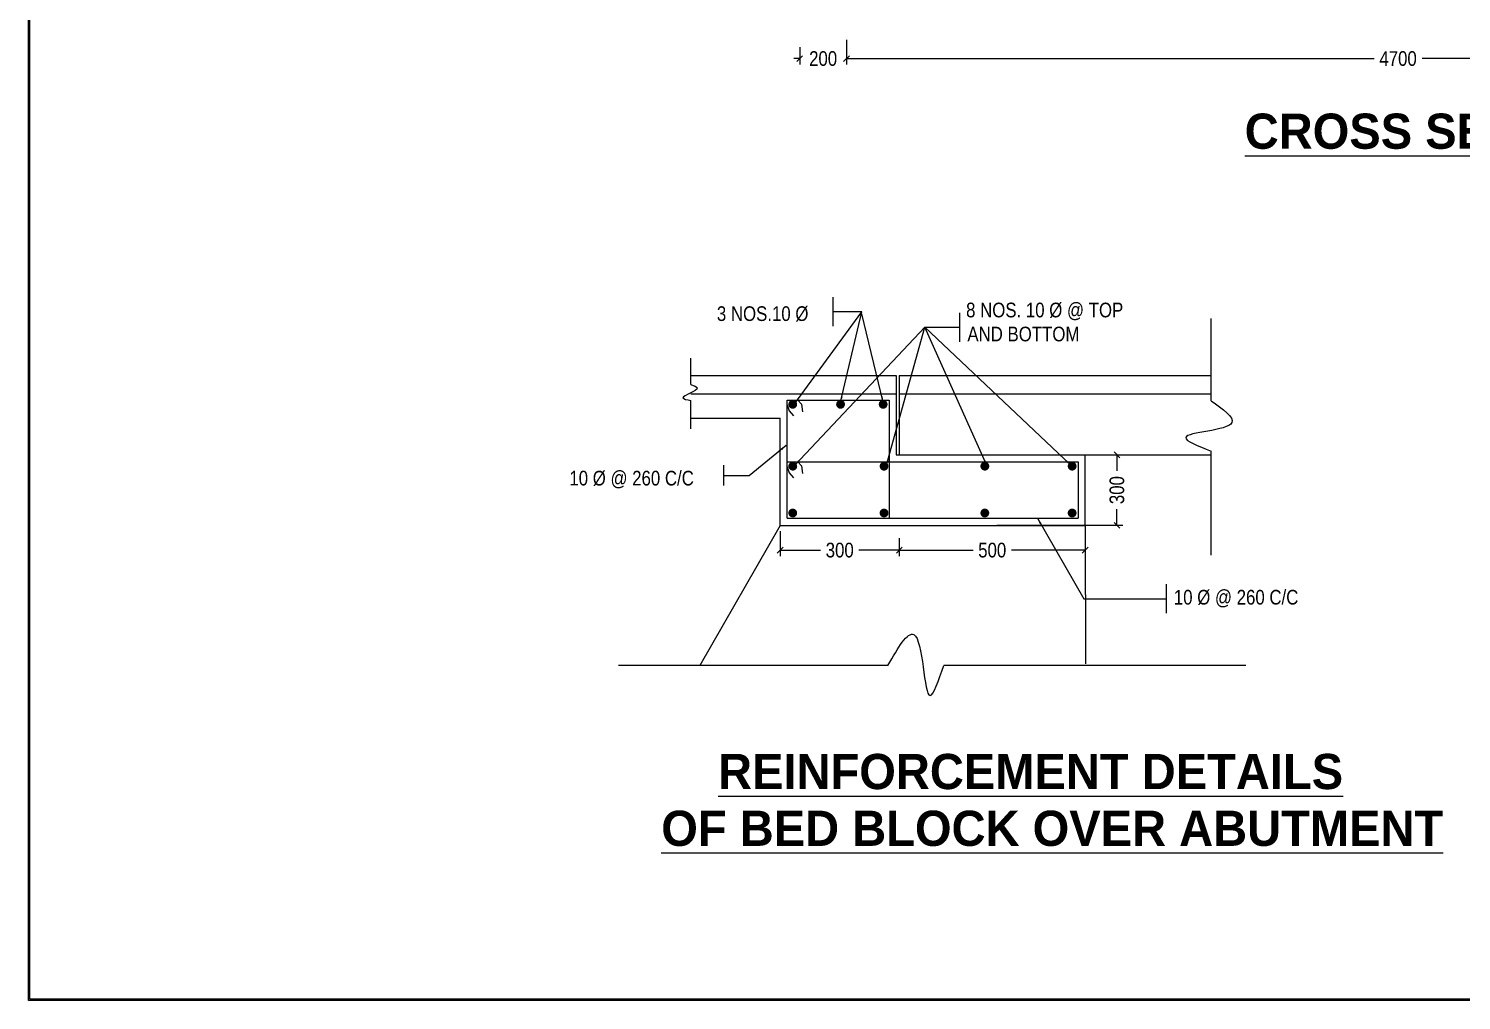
# Model space of a CAD drawing. Header units: millimetres. Extents: x 634438 to 694489, y 49590 to 86597.
# Drawn here: x 634438 to 658857, y 49590 to 66151 of the extents above; entities that cross this region are included whole.
import ezdxf

# ---------------------------------------------------------------- set-up
doc = ezdxf.new("R2010")
doc.units = ezdxf.units.MM
doc.header["$LTSCALE"] = 300
doc.header["$MEASUREMENT"] = 0
doc.layers.add('abutment', color=7, linetype='Continuous')
doc.layers.add('canal', color=7, linetype='Continuous')
doc.styles.add('ARIAL NARROW', font='ARIALN.TTF', dxfattribs={"height": 250})
doc.styles.add('CITYBLUEPR', font='cityb___.ttf')
doc.dimstyles.new('STANDARD$0', dxfattribs={"dimscale": 88.888889, "dimtxt": 0.02, "dimasz": 0.02, "dimexe": 0.05, "dimexo": 0.1, "dimgap": 0.002, "dimtad": 2, "dimdec": 0, "dimzin": 1, "dimdsep": 46, "dimtxsty": 'Standard', "dimcen": 0.09, "dimadec": 0, "dimazin": 0, "dimtfac": 1, "dimtdec": 4, "dimtofl": 0, "dimtmove": 0, "dimatfit": 3, "dimfxl": 1, "dimtolj": 1, "dimtzin": 1, "dimarcsym": 0})
doc.dimstyles.new('STANDARD$7', dxfattribs={"dimtxt": 2, "dimasz": 2, "dimexe": 1.25, "dimexo": 0.625, "dimtad": 1, "dimdec": 0, "dimlfac": 0.5, "dimdsep": 46, "dimtxsty": 'ARIAL NARROW', "dimcen": 2.5, "dimdle": 0.1, "dimse1": 1, "dimse2": 1, "dimadec": 0, "dimazin": 0, "dimtfac": 1, "dimtdec": 0, "dimtmove": 0, "dimatfit": 3, "dimfxl": 1, "dimtolj": 1, "dimtzin": 0, "dimarcsym": 0})

# ---------------------------------------------------------------- blocks, each defined once
blk = doc.blocks.new('_Oblique')
at = {"color": 0, "linetype": 'ByBlock', "lineweight": -2}
blk.add_line((-0.5, -0.5), (0.5, 0.5), dxfattribs=at)
blk = doc.blocks.new('*D44')
at = {"layer": 'abutment', "color": 0, "lineweight": -2, "transparency": 16777216}
for p, q in [((648378, 65962), (648378, 65540)), ((667178, 65962), (667178, 65540)), ((648378, 65640), (657368, 65640)), ((667178, 65640), (658188, 65640))]:
    blk.add_line(p, q, dxfattribs=at)
at = {"layer": 'Defpoints', "color": 0, "lineweight": 9, "transparency": 16777216}
for p in [(648378, 66062), (667178, 66062), (667178, 65640)]:
    blk.add_point(p, dxfattribs=at)
at = {"layer": 'abutment', "color": 0, "lineweight": -2, "transparency": 16777216, "xscale": 100, "yscale": 100, "zscale": 100, "rotation": 180}
blk.add_blockref('_Oblique', (648378, 65640), dxfattribs=at)
at = {"layer": 'abutment', "color": 0, "lineweight": -2, "transparency": 16777216, "xscale": 100, "yscale": 100, "zscale": 100}
blk.add_blockref('_Oblique', (667178, 65640), dxfattribs=at)
at = {"layer": 'abutment', "color": 0, "lineweight": 9, "transparency": 16777216, "insert": (657778, 65640), "char_height": 250, "attachment_point": 5, "style": 'ARIAL NARROW'}
blk.add_mtext('\\A1;4700', dxfattribs=at)
blk = doc.blocks.new('*D47')
at = {"layer": 'abutment', "color": 0, "lineweight": -2, "transparency": 16777216}
for p, q in [((648378, 65937), (648378, 65540)), ((647580, 65834), (647580, 65540)), ((647580, 65640), (647480, 65640)), ((648378, 65640), (648478, 65640))]:
    blk.add_line(p, q, dxfattribs=at)
at = {"layer": 'Defpoints', "color": 0, "lineweight": 9, "transparency": 16777216}
for p in [(647580, 65934), (648378, 66037), (648378, 65640)]:
    blk.add_point(p, dxfattribs=at)
at = {"layer": 'abutment', "color": 0, "lineweight": -2, "transparency": 16777216, "xscale": 100, "yscale": 100, "zscale": 100}
blk.add_blockref('_Oblique', (647580, 65640), dxfattribs=at)
at = {"layer": 'abutment', "color": 0, "lineweight": -2, "transparency": 16777216, "xscale": 100, "yscale": 100, "zscale": 100, "rotation": 180}
blk.add_blockref('_Oblique', (648378, 65640), dxfattribs=at)
at = {"layer": 'abutment', "color": 0, "lineweight": 9, "transparency": 16777216, "insert": (647979, 65640), "char_height": 250, "attachment_point": 5, "style": 'ARIAL NARROW'}
blk.add_mtext('\\A1;200', dxfattribs=at)
blk = doc.blocks.new('*D64')
at = {"layer": 'abutment', "color": 0, "lineweight": -2, "transparency": 16777216}
for p, q in [((647247, 57586), (647247, 57162)), ((649277, 57467), (649277, 57162)), ((647247, 57262), (647936, 57262)), ((649277, 57262), (648588, 57262))]:
    blk.add_line(p, q, dxfattribs=at)
at = {"layer": 'Defpoints', "color": 0, "lineweight": 9, "transparency": 16777216}
for p in [(647247, 57686), (649277, 57567), (647247, 57262)]:
    blk.add_point(p, dxfattribs=at)
at = {"layer": 'abutment', "color": 0, "lineweight": -2, "transparency": 16777216, "xscale": 100, "yscale": 100, "zscale": 100, "rotation": 180}
blk.add_blockref('_Oblique', (647247, 57262), dxfattribs=at)
at = {"layer": 'abutment', "color": 0, "lineweight": -2, "transparency": 16777216, "xscale": 100, "yscale": 100, "zscale": 100}
blk.add_blockref('_Oblique', (649277, 57262), dxfattribs=at)
at = {"layer": 'abutment', "color": 0, "lineweight": 9, "transparency": 16777216, "insert": (648262, 57262), "char_height": 250, "attachment_point": 5, "style": 'ARIAL NARROW'}
blk.add_mtext('\\A1;300', dxfattribs=at)
blk = doc.blocks.new('*D65')
at = {"layer": 'abutment', "color": 0, "lineweight": -2, "transparency": 16777216}
for p, q in [((650939, 58886), (653087, 58886)), ((652987, 58886), (652987, 58612)), ((652987, 57686), (652987, 57959)), ((650939, 57686), (653087, 57686))]:
    blk.add_line(p, q, dxfattribs=at)
at = {"layer": 'Defpoints', "color": 0, "lineweight": 9, "transparency": 16777216}
for p in [(650839, 58886), (650839, 57686), (652987, 57686)]:
    blk.add_point(p, dxfattribs=at)
at = {"layer": 'abutment', "color": 0, "lineweight": -2, "transparency": 16777216, "xscale": 100, "yscale": 100, "zscale": 100}
for p, rotation in [((652987, 58886), 90), ((652987, 57686), 270)]:
    blk.add_blockref('_Oblique', p, dxfattribs=dict(at, rotation=rotation))
at = {"layer": 'abutment', "color": 0, "lineweight": 9, "transparency": 16777216, "insert": (652987, 58286), "char_height": 250, "attachment_point": 5, "rotation": 90, "style": 'ARIAL NARROW'}
blk.add_mtext('\\A1;300', dxfattribs=at)
blk = doc.blocks.new('*D66')
at = {"layer": 'abutment', "color": 0, "lineweight": -2, "transparency": 16777216}
for p, q in [((649277, 57467), (649277, 57162)), ((652444, 57467), (652444, 57162)), ((649277, 57262), (650534, 57262)), ((652444, 57262), (651187, 57262))]:
    blk.add_line(p, q, dxfattribs=at)
at = {"layer": 'Defpoints', "color": 0, "lineweight": 9, "transparency": 16777216}
for p in [(649277, 57567), (652444, 57567), (649277, 57262)]:
    blk.add_point(p, dxfattribs=at)
at = {"layer": 'abutment', "color": 0, "lineweight": -2, "transparency": 16777216, "xscale": 100, "yscale": 100, "zscale": 100, "rotation": 180}
blk.add_blockref('_Oblique', (649277, 57262), dxfattribs=at)
at = {"layer": 'abutment', "color": 0, "lineweight": -2, "transparency": 16777216, "xscale": 100, "yscale": 100, "zscale": 100}
blk.add_blockref('_Oblique', (652444, 57262), dxfattribs=at)
at = {"layer": 'abutment', "color": 0, "lineweight": 9, "transparency": 16777216, "insert": (650861, 57262), "char_height": 250, "attachment_point": 5, "style": 'ARIAL NARROW'}
blk.add_mtext('\\A1;500', dxfattribs=at)

msp = doc.modelspace()

# ---------------------------------------------------------------- linework, layer by layer
at = {"color": 0, "linetype": 'ByBlock', "lineweight": 9}
for points in [[(634438.5, 86597.1), (694478.5, 86597.1), (694478.5, 49590), (634438.5, 49590)], [(634458.5, 86577.1), (694458.5, 86577.1), (694458.5, 49610), (634458.5, 49610)]]:
    msp.add_lwpolyline(points, close=True, dxfattribs=at)
at = {"layer": 'abutment', "color": 0, "lineweight": 9}
for p, q in [((648153, 61077.6), (648153, 61571.8)), ((648640.3, 61324.7), (648154.1, 61324.7)), ((650307, 60815.5), (650307, 61309.7)), ((649713.4, 61062.6), (650307, 61062.6)), ((654591.6, 59807.2), (654591.6, 61208.9)), ((645727.1, 60085), (645727.1, 60532.9)), ((645727.1, 60236.6), (649225.4, 60236.6)), ((649225.4, 60236.6), (649225.4, 58885.5)), ((649277.1, 60236.6), (649277.1, 58885.5)), ((649277.1, 60236.6), (654591.6, 60236.6)), ((645727.1, 59925.5), (649225.4, 59925.5)), ((645889.9, 59925.5), (649225.4, 59925.5)), ((649277.1, 59925.5), (654591.6, 59925.5)), ((649277.1, 59925.5), (654591.6, 59925.5)), ((645727.1, 59333), (645727.1, 59812.5)), ((647367.2, 59820), (649105.4, 59820)), ((647367.2, 57805.5), (647367.2, 59820)), ((647367.2, 59737.1), (647398.2, 59636.7)), ((647398.2, 59636.7), (647473.8, 59552.4)), ((647547, 59820), (647609.1, 59752)), ((647609.1, 59752), (647627.7, 59621.8)), ((649105.4, 59820), (649105.4, 57805.5)), ((645727.1, 59510.8), (647247.2, 59510.8)), ((647247.2, 58885.5), (647247.2, 59510.8)), ((647247.2, 57685.5), (647247.2, 58885.5)), ((649225.4, 58885.5), (654591.6, 58885.5)), ((652444.1, 57685.5), (652444.1, 58885.5)), ((654591.6, 57179.9), (654591.6, 58951)), ((646288, 58365), (646288, 58712.1)), ((647367.2, 58765.5), (652324.1, 58765.5)), ((647367.2, 58682.6), (647398.2, 58582.2)), ((647547, 58765.5), (647609.1, 58697.5)), ((647609.1, 58697.5), (647627.7, 58567.4)), ((652324.1, 58765.5), (652324.1, 57805.5)), ((647398.2, 58582.2), (647473.8, 58497.9)), ((647247.2, 57685.5), (645875.8, 55299.5)), ((647247.2, 57685.5), (652444.1, 57685.5)), ((647367.2, 57805.5), (652324.1, 57805.5)), ((652444.1, 57685.5), (652450.4, 55325.8)), ((653828.9, 56188.4), (653828.9, 56682.6)), ((652420.2, 56435.5), (653828.9, 56435.5)), ((649084.7, 55299.5), (644494.2, 55299.5)), ((655183.5, 55299.5), (650034.4, 55299.5))]:
    msp.add_line(p, q, dxfattribs=at)
at = {"layer": 'abutment', "color": 0, "lineweight": 9, "const_width": 75}
for points in [[(647424.2, 59748, 1), (647499.2, 59748, 1)], [(648238.4, 59748, 1), (648313.4, 59748, 1)], [(648964.7, 59748, 1), (649039.7, 59748, 1)], [(647424.2, 58693.5, 1), (647499.2, 58693.5, 1)], [(648980, 58693.5, 1), (649055, 58693.5, 1)], [(650697.5, 58693.5, 1), (650772.5, 58693.5, 1)], [(652185.8, 58693.5, 1), (652260.8, 58693.5, 1)], [(647424.2, 57895.7, 1), (647499.2, 57895.7, 1)], [(648980, 57895.7, 1), (649055, 57895.7, 1)], [(650697.5, 57895.7, 1), (650772.5, 57895.7, 1)], [(652185.8, 57895.7, 1), (652260.8, 57895.7, 1)]]:
    msp.add_lwpolyline(points, format="xyb", close=True, dxfattribs=at)
at = {"layer": 'abutment', "color": 0, "lineweight": 9}
for points in [[(645727.1, 60085), (645834.2, 60027), (645590.5, 59858.9), (645727.1, 59812.5)], [(654591.6, 59807.2), (654946, 59436.9), (654158.5, 59182.4), (654591.6, 58951)], [(649084.7, 55299.5), (649524.8, 55824.6), (649802.8, 54783.4), (650034.4, 55299.5)]]:
    msp.add_spline(points, degree=3, dxfattribs=at)
at = {"layer": 'canal', "color": 0, "linetype": 'Continuous', "lineweight": 9}
for p, q in [((634458.5, 49610), (634458.5, 86577.1)), ((694458.5, 49610), (634458.5, 49610))]:
    msp.add_line(p, q, dxfattribs=at)

# ---------------------------------------------------------------- texts
at = {"layer": 'abutment', "color": 0, "lineweight": 9}
for s, height, style, p in [('%%UCROSS SECTION', 600, 'CITYBLUEPR', (655164.1, 64103.1)), ('3 NOS.10 %%c', 250, 'ARIAL NARROW', (646168.4, 61168.5)), ('8 NOS. 10 %%C @ TOP', 250, 'ARIAL NARROW', (650415.9, 61230.5)), ('AND BOTTOM', 250, 'ARIAL NARROW', (650438, 60821.3)), ('10 %%C @ 260 C/C', 250, 'ARIAL NARROW', (643654.3, 58364.9)), ('10 %%C @ 260 C/C', 250, 'ARIAL NARROW', (653956.8, 56335.6)), ('%%UREINFORCEMENT DETAILS', 600, 'CITYBLUEPR', (646188, 53190.2)), ('%%UOF BED BLOCK OVER ABUTMENT', 600, 'CITYBLUEPR', (645220.6, 52222.1))]:
    msp.add_text(s, height=height, dxfattribs=dict(at, style=style)).set_placement(p)

# ---------------------------------------------------------------- dimensions: what is measured, and where the dimension line sits
for base, p1, p2, text, picture, middle in [((648378.1, 65639.8), (647579.6, 65933.9), (648378.1, 66037), '200', '*D47', (647978.8, 65639.8)), ((667178.1, 65639.8), (648378.1, 66061.7), (667178.1, 66061.7), '4700', '*D44', (657778.1, 65639.8)), ((647247.2, 57262.1), (649277.1, 57566.9), (647247.2, 57685.5), '300', '*D64', (648262.1, 57262.1)), ((649277.1, 57262.1), (652444.1, 57566.9), (649277.1, 57566.9), '500', '*D66', (650860.6, 57262.1))]:
    dim = msp.add_linear_dim(base=base, p1=p1, p2=p2, text=text, dimstyle='STANDARD$0', override={"dimscale": 1, "dimtxt": 250, "dimasz": 100, "dimexe": 100, "dimexo": 100, "dimgap": 100, "dimtad": 0, "dimtoh": 1, "dimzin": 0, "dimtxsty": 'ARIAL NARROW', "dimblk1": 'Oblique', "dimblk2": 'Oblique', "dimsah": 1, "dimtzin": 0}, dxfattribs=at)
    dim.commit()
    dim.dimension.update_dxf_attribs({"geometry": picture, "text_midpoint": middle})
dim = msp.add_linear_dim(base=(652986.9, 57685.5), p1=(650839.3, 58885.5), p2=(650839.3, 57685.5), angle=90, text='300', dimstyle='STANDARD$0', override={"dimscale": 1, "dimtxt": 250, "dimasz": 100, "dimexe": 100, "dimexo": 100, "dimgap": 100, "dimtad": 0, "dimtoh": 1, "dimzin": 0, "dimtxsty": 'ARIAL NARROW', "dimblk1": 'Oblique', "dimblk2": 'Oblique', "dimsah": 1, "dimtzin": 0}, dxfattribs=at)
dim.commit()
dim.dimension.update_dxf_attribs({"geometry": '*D65', "text_midpoint": (652986.9, 58285.5)})

# ---------------------------------------------------------------- leaders
for points in [[(647495, 59762.9), (648640.3, 61324.7)], [(648275.9, 59785.5), (648640.3, 61324.7)], [(649002.2, 59785.5), (648637.9, 61292.4)], [(647495, 58708.5), (649713.4, 61062.6)], [(649055, 58693.5), (649713.4, 61062.6)], [(652193.1, 58715.7), (649713.4, 61062.6)], [(650772.5, 58693.5), (649713.4, 61062.6)], [(647348.6, 59046.7), (646716.3, 58527.7), (646298.5, 58527.7)], [(651632.7, 57805.5), (652420.2, 56435.5)]]:
    msp.add_leader(points, dimstyle='STANDARD$7', override={"dimtxt": 250, "dimasz": 100, "dimexe": 100, "dimexo": 100, "dimgap": 100, "dimtad": 0, "dimtoh": 1, "dimlfac": 1, "dimzin": 0, "dimtxsty": 'ARIAL NARROW', "dimcen": 0.09, "dimtdec": 4, "dimtofl": 0}, dxfattribs=at)

doc.saveas('drawing.dxf')
